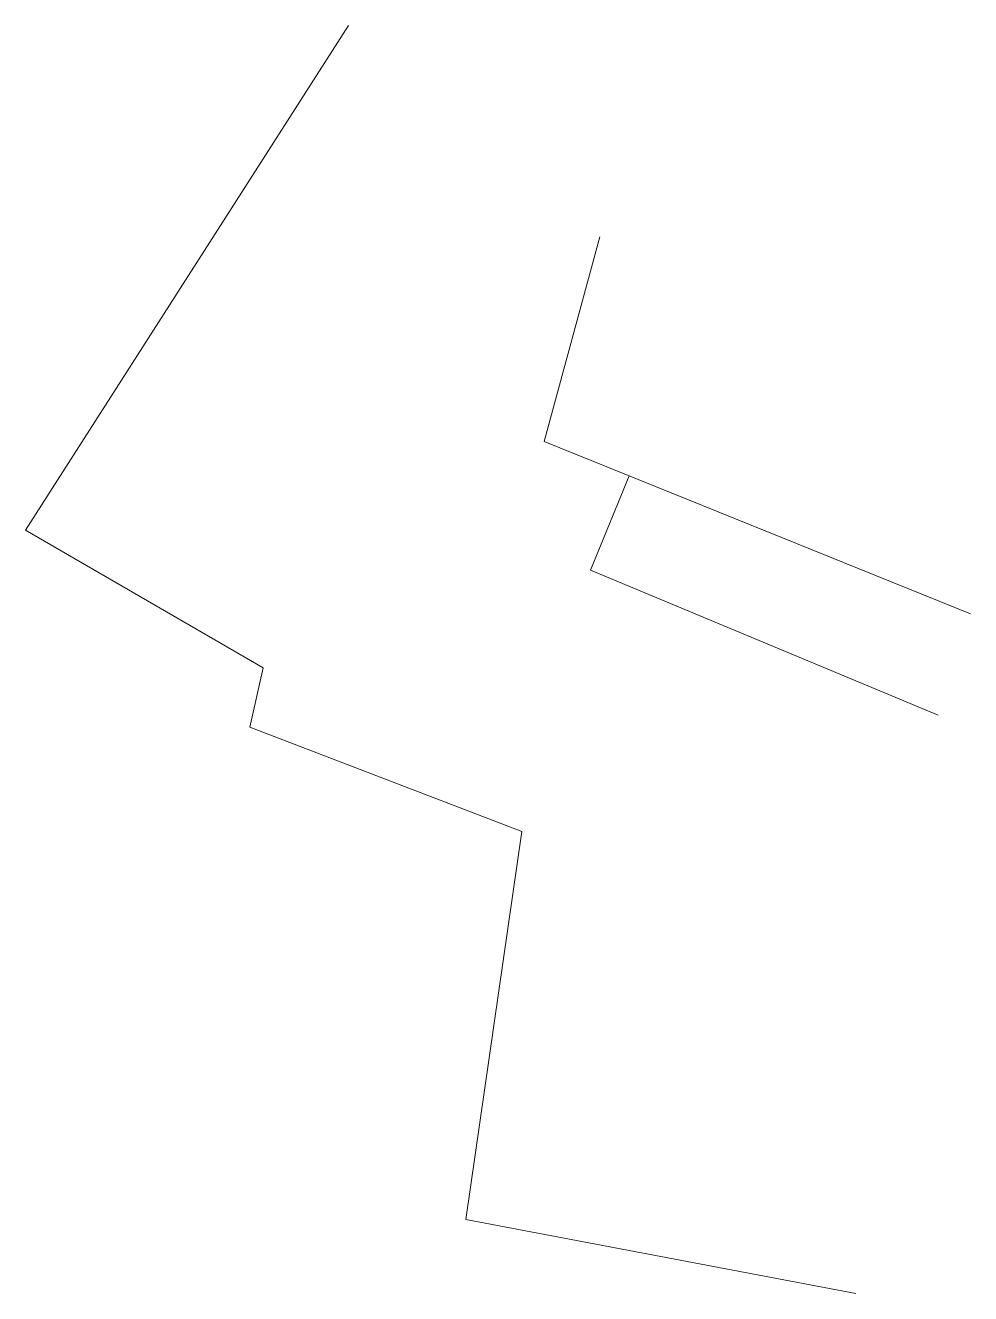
# Model space of a CAD drawing. Header units: metres. Extents: x 546898 to 547445, y 1836713 to 1837255.
# Drawn here: x 547373.3 to 547445.2, y 1836712.8 to 1836809.3 of the extents above.
import ezdxf

# ---------------------------------------------------------------- set-up
doc = ezdxf.new("R2010")
doc.units = ezdxf.units.M
doc.header["$LTSCALE"] = 0.72
doc.layers.add('10', color=7, linetype='Continuous', lineweight=13)

msp = doc.modelspace()

# ---------------------------------------------------------------- linework, layer by layer
at = {"layer": '10'}
for p, q in [((547412.76, 1836777.66), (547416.98, 1836793.23)), ((547412.76, 1836777.66), (547445.21, 1836764.55)), ((547416.27, 1836767.86), (547419.21, 1836775.05)), ((547442.73, 1836756.84), (547416.27, 1836767.86))]:
    msp.add_line(p, q, dxfattribs=at)
msp.add_lwpolyline([(547397.86, 1836809.31), (547373.27, 1836770.9), (547391.36, 1836760.43), (547390.36, 1836755.93), (547411.05, 1836747.98), (547406.79, 1836718.46), (547436.47, 1836712.83)], dxfattribs=at)

doc.saveas('drawing.dxf')
